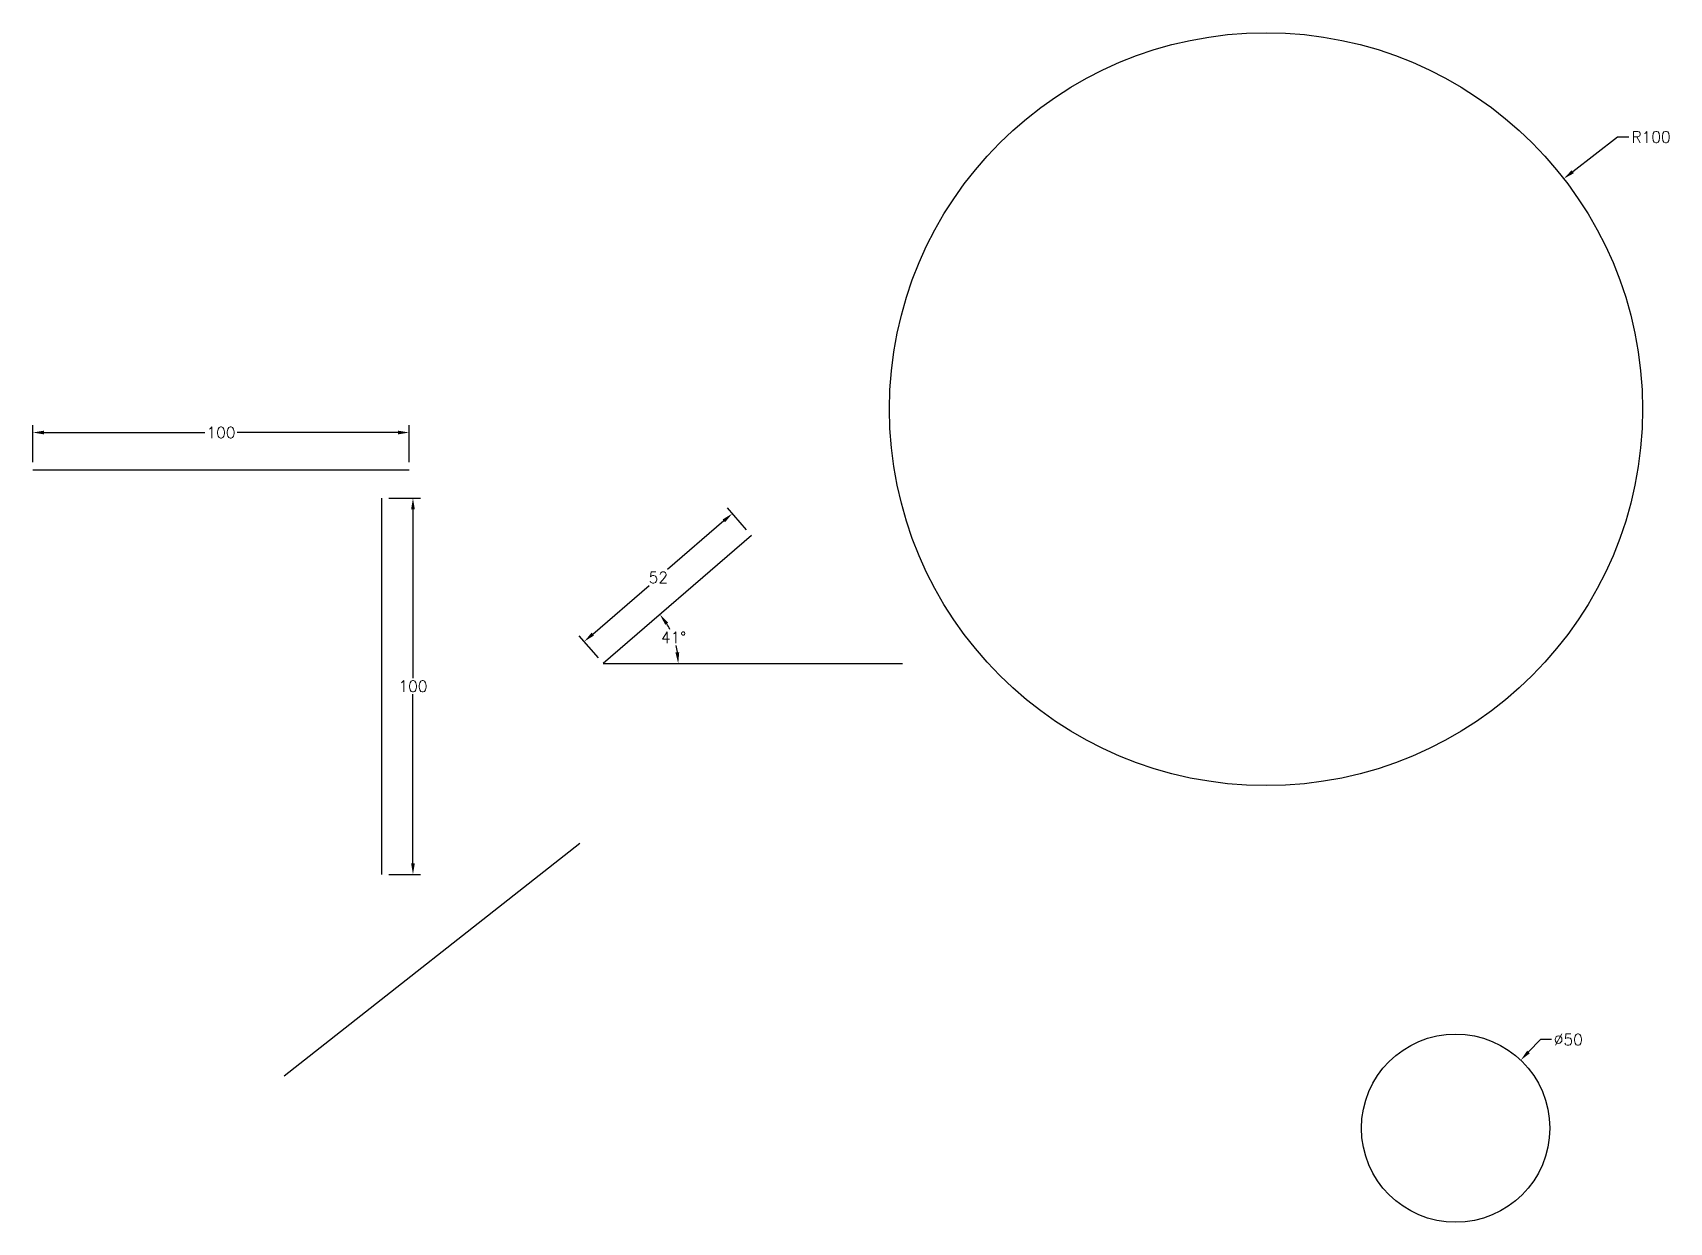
# Model space of a CAD drawing. Header units: millimetres. Extents: x 129 to 4177, y -92 to 521.
# Drawn here: x 2151.6 to 2586.2, y 63.2 to 379.2 of the extents above; entities that cross this region are included whole.
import ezdxf

# ---------------------------------------------------------------- set-up
doc = ezdxf.new("R2010")
doc.units = ezdxf.units.MM
doc.styles.get("Standard").update_dxf_attribs({"font": 'romans.shx', "height": 3})
doc.dimstyles.new('ISO-25', dxfattribs={"dimtxt": 3, "dimasz": 3, "dimexe": 2, "dimexo": 2, "dimtad": 0, "dimtih": 1, "dimtoh": 1, "dimdec": 0, "dimdsep": 46, "dimtxsty": 'Standard', "dimcen": 0, "dimadec": 0, "dimazin": 0, "dimtfac": 1, "dimtdec": 0, "dimtmove": 0, "dimatfit": 3, "dimfxl": 1, "dimarcsym": 0})

# ---------------------------------------------------------------- blocks, each defined once
blk = doc.blocks.new('*D3')
at = {"color": 0, "lineweight": -2, "transparency": 16777216}
for p, q in [((2246.22, 255.59), (2254.62, 255.59)), ((2252.62, 252.59), (2252.62, 207.72)), ((2252.62, 158.59), (2252.62, 203.47)), ((2246.22, 155.59), (2254.62, 155.59))]:
    blk.add_line(p, q, dxfattribs=at)
at = {"color": 0, "transparency": 16777216}
for points in [[(2252.12, 252.59), (2253.12, 252.59), (2252.62, 255.59)], [(2252.12, 158.59), (2253.12, 158.59), (2252.62, 155.59)]]:
    blk.add_solid(points, dxfattribs=at)
at = {"layer": 'Defpoints', "color": 0, "transparency": 16777216}
for p in [(2244.22, 255.59), (2244.22, 155.59), (2252.62, 155.59)]:
    blk.add_point(p, dxfattribs=at)
at = {"color": 0, "transparency": 16777216, "insert": (2252.62, 205.59), "char_height": 3, "attachment_point": 5}
blk.add_mtext('100', dxfattribs=at)
blk = doc.blocks.new('*D4')
at = {"color": 0, "lineweight": -2, "transparency": 16777216}
for p, q in [((2151.64, 265.09), (2151.64, 275)), ((2251.64, 265.09), (2251.64, 275)), ((2154.64, 273), (2197.37, 273)), ((2248.64, 273), (2205.91, 273))]:
    blk.add_line(p, q, dxfattribs=at)
at = {"color": 0, "transparency": 16777216}
for points in [[(2154.64, 273.5), (2154.64, 272.5), (2151.64, 273)], [(2248.64, 273.5), (2248.64, 272.5), (2251.64, 273)]]:
    blk.add_solid(points, dxfattribs=at)
at = {"layer": 'Defpoints', "color": 0, "transparency": 16777216}
for p in [(2151.64, 273), (2151.64, 263.09), (2251.64, 263.09)]:
    blk.add_point(p, dxfattribs=at)
at = {"color": 0, "transparency": 16777216, "insert": (2201.64, 273), "char_height": 3, "attachment_point": 5}
blk.add_mtext('100', dxfattribs=at)
blk = doc.blocks.new('*D5')
at = {"color": 0, "lineweight": -2, "transparency": 16777216}
for p, q in [((2341.18, 247.13), (2336.12, 253)), ((2335.15, 249.52), (2320.22, 236.61)), ((2300.37, 219.45), (2315.3, 232.36)), ((2301.86, 213.14), (2296.79, 219.01))]:
    blk.add_line(p, q, dxfattribs=at)
at = {"color": 0, "transparency": 16777216}
for points in [[(2334.83, 249.9), (2335.48, 249.14), (2337.42, 251.48)], [(2300.04, 219.83), (2300.69, 219.08), (2298.1, 217.49)]]:
    blk.add_solid(points, dxfattribs=at)
at = {"layer": 'Defpoints', "color": 0, "transparency": 16777216}
for p in [(2337.42, 251.48), (2342.49, 245.62), (2303.17, 211.63)]:
    blk.add_point(p, dxfattribs=at)
at = {"color": 0, "transparency": 16777216, "insert": (2317.76, 234.49), "char_height": 3, "attachment_point": 5}
blk.add_mtext('52', dxfattribs=at)
blk = doc.blocks.new('*D6')
at = {"color": 0, "lineweight": -2, "transparency": 16777216}
for start, end in [(27.1115, 32.1889), (8.6498, 14.0079)]:
    blk.add_arc((2303.17, 211.63), 19.89, start, end, dxfattribs=at)
at = {"color": 0, "transparency": 16777216}
for points in [[(2319.6, 221.93), (2320.4, 222.52), (2318.21, 224.64)], [(2323.33, 214.66), (2322.33, 214.58), (2323.06, 211.63)]]:
    blk.add_solid(points, dxfattribs=at)
at = {"layer": 'Defpoints', "color": 0, "transparency": 16777216}
for p in [(2342.49, 245.62), (2322.5, 216.31), (2303.17, 211.63), (2303.17, 211.63), (2382.61, 211.63)]:
    blk.add_point(p, dxfattribs=at)
at = {"color": 0, "transparency": 16777216, "insert": (2321.81, 218.57), "char_height": 3, "attachment_point": 5}
blk.add_mtext('41°', dxfattribs=at)
blk = doc.blocks.new('*D9')
at = {"color": 0, "lineweight": -2, "transparency": 16777216}
for p, q in [((2552.01, 111.75), (2548.87, 108.46)), ((2555.01, 111.75), (2552.01, 111.75))]:
    blk.add_line(p, q, dxfattribs=at)
at = {"color": 0, "transparency": 16777216}
blk.add_solid([(2548.51, 108.81), (2549.23, 108.12), (2546.79, 106.29)], dxfattribs=at)
at = {"layer": 'Defpoints', "color": 0, "transparency": 16777216}
for p in [(2546.79, 106.29), (2512.24, 70.16)]:
    blk.add_point(p, dxfattribs=at)
at = {"color": 0, "transparency": 16777216, "insert": (2559.42, 111.75), "char_height": 3, "attachment_point": 5}
blk.add_mtext('∅50', dxfattribs=at)
blk = doc.blocks.new('*D10')
at = {"color": 0, "lineweight": -2, "transparency": 16777216}
for p, q in [((2572.51, 351.49), (2560.6, 342.26)), ((2575.51, 351.49), (2572.51, 351.49))]:
    blk.add_line(p, q, dxfattribs=at)
at = {"color": 0, "transparency": 16777216}
blk.add_solid([(2560.29, 342.66), (2560.9, 341.87), (2558.23, 340.43)], dxfattribs=at)
at = {"layer": 'Defpoints', "color": 0, "transparency": 16777216}
for p in [(2558.23, 340.43), (2479.16, 279.2)]:
    blk.add_point(p, dxfattribs=at)
at = {"color": 0, "transparency": 16777216, "insert": (2581.42, 351.49), "char_height": 3, "attachment_point": 5}
blk.add_mtext('R100', dxfattribs=at)

msp = doc.modelspace()

# ---------------------------------------------------------------- linework, layer by layer
for p, q in [((2151.64, 263.09), (2251.64, 263.09)), ((2244.22, 255.59), (2244.22, 155.59)), ((2342.49, 245.62), (2303.17, 211.63)), ((2303.17, 211.63), (2382.61, 211.63)), ((2218.37, 102.14), (2296.96, 163.97))]:
    msp.add_line(p, q)
for centre, radius in [((2479.16, 279.2), 100), ((2529.51, 88.23), 25)]:
    msp.add_circle(centre, radius)

# ---------------------------------------------------------------- dimensions: what is measured, and where the dimension line sits
dim = msp.add_radius_dim(center=(2479.16, 279.2), mpoint=(2558.23, 340.43), dimstyle='ISO-25', override={"dimtofl": 0})
dim.commit()
dim.dimension.update_dxf_attribs({"geometry": '*D10', "text_midpoint": (2581.42, 351.49), "dimtype": 164})
dim = msp.add_linear_dim(base=(2151.64, 273), p1=(2251.64, 263.09), p2=(2151.64, 263.09), dimstyle='ISO-25')
dim.commit()
dim.dimension.update_dxf_attribs({"geometry": '*D4', "text_midpoint": (2201.64, 273)})
dim = msp.add_linear_dim(base=(2252.62, 155.59), p1=(2244.22, 255.59), p2=(2244.22, 155.59), angle=90, dimstyle='ISO-25')
dim.commit()
dim.dimension.update_dxf_attribs({"geometry": '*D3', "text_midpoint": (2252.62, 205.59)})
dim = msp.add_aligned_dim(p1=(2303.17, 211.63), p2=(2342.49, 245.62), distance=7.75, dimstyle='ISO-25')
dim.commit()
dim.dimension.update_dxf_attribs({"geometry": '*D5', "text_midpoint": (2317.76, 234.49)})
dim = msp.add_angular_dim_2l(base=(2322.5, 216.31), line1=((2303.17, 211.63), (2382.61, 211.63)), line2=((2342.49, 245.62), (2303.17, 211.63)), dimstyle='ISO-25')
dim.commit()
dim.dimension.update_dxf_attribs({"geometry": '*D6', "text_midpoint": (2321.81, 218.57)})
dim = msp.add_diameter_dim_2p(p1=(2512.24, 70.16), p2=(2546.79, 106.29), dimstyle='ISO-25', override={"dimtofl": 0})
dim.commit()
dim.dimension.update_dxf_attribs({"geometry": '*D9', "text_midpoint": (2559.42, 111.75), "dimtype": 163})

doc.saveas('drawing.dxf')
